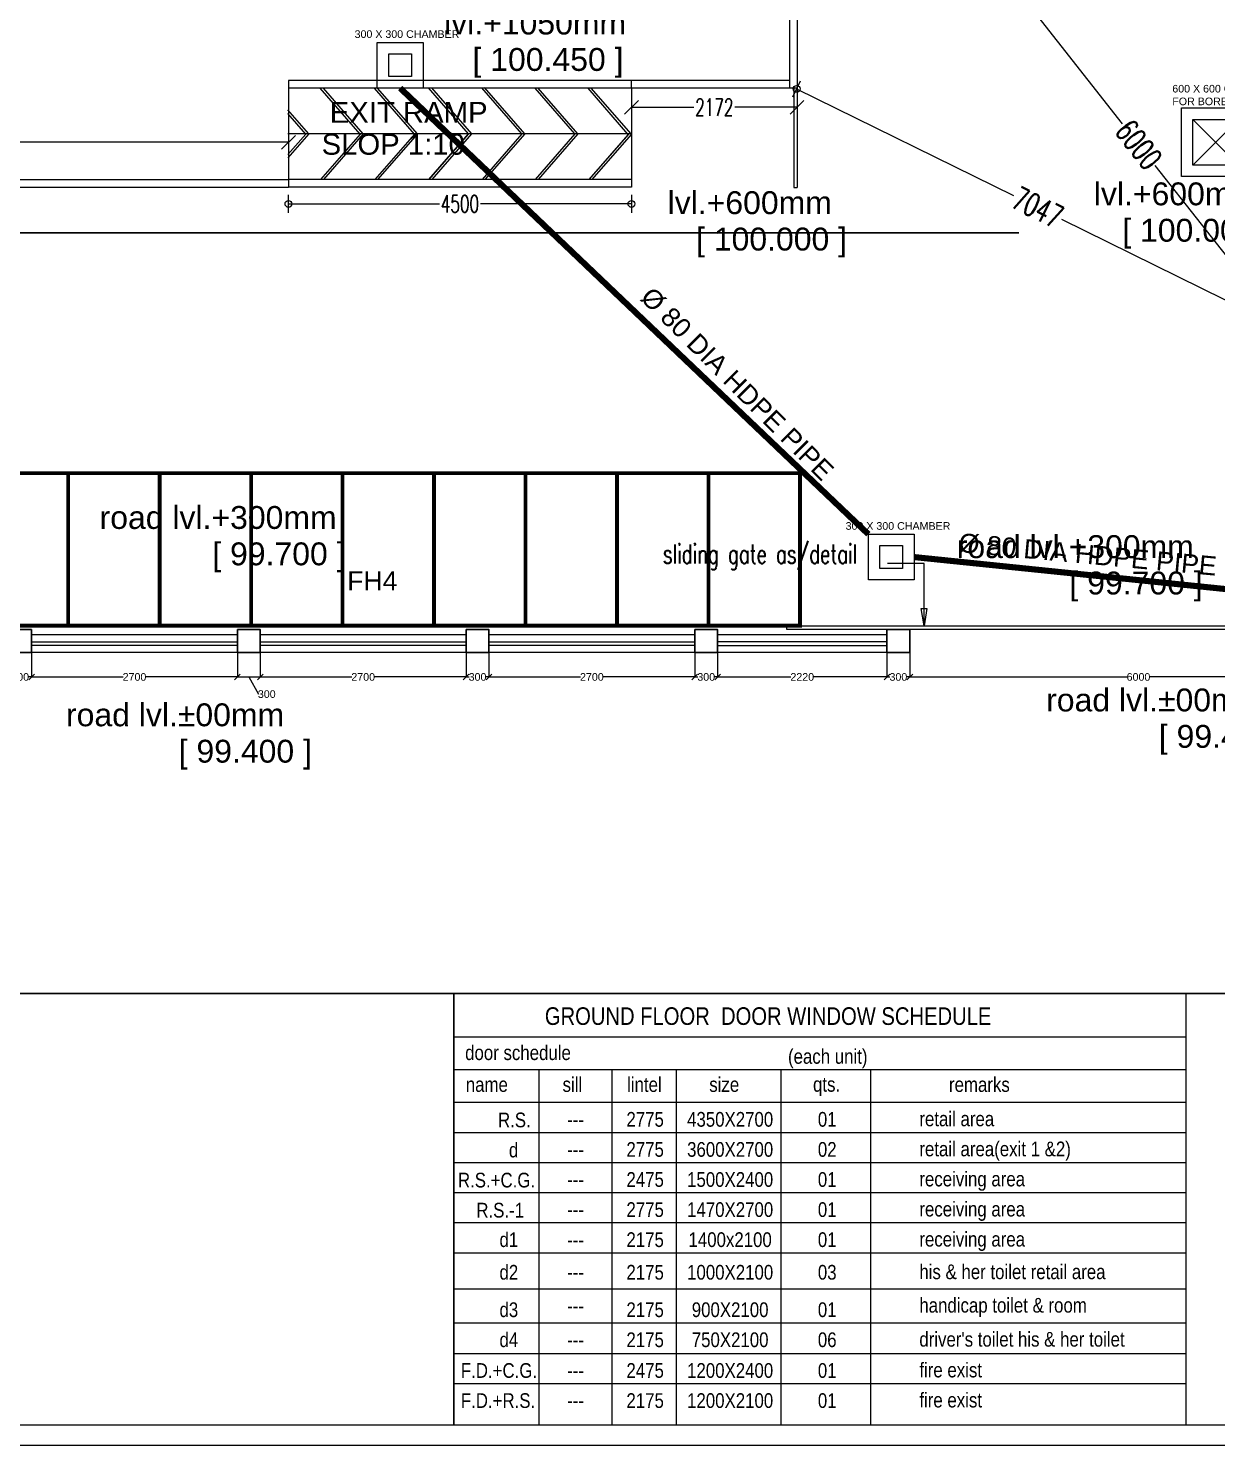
# Model space of a CAD drawing. Header units: inches. Extents: x 148614 to 294443, y 4730 to 138360.
# Drawn here: x 226416 to 242005, y 82781 to 101367 of the extents above; entities that cross this region are included whole.
import ezdxf
from ezdxf.enums import TextEntityAlignment as Align

# ---------------------------------------------------------------- set-up
doc = ezdxf.new("R2010")
doc.units = ezdxf.units.IN
doc.header["$MEASUREMENT"] = 0
doc.layers.get('DEFPOINTS').update_dxf_attribs({"color": 40, "lineweight": 15})
for name, color, linetype, lineweight in [('00_after bu', 7, 'Continuous', 13), ('AR_CAR', 252, 'Continuous', 13), ('Column', 32, 'Continuous', 30), ("d'mart cumments", 7, 'Continuous', 15), ('description text', 34, 'Continuous', 15), ('door window text', 242, 'Continuous', 13), ('fabr ele', 235, 'Continuous', 15), ('Finishes_Awning', 106, 'Continuous', 30), ('HYDRANT', 1, 'Continuous', 0), ('Lvl.', 34, 'Continuous', 13), ('MEP INPUTS', 7, 'Continuous', 15), ('SDA_WALL', 7, 'Continuous', 25), ('wall ele', 7, 'Continuous', 15)]:
    doc.layers.add(name, color=color, linetype=linetype, lineweight=lineweight)
doc.layers.add('DIM 02 DMART', color=8, linetype='Continuous')
doc.layers.add('title', color=7, linetype='Continuous')
doc.styles.add('ARIAL', font='arial.ttf')
doc.styles.add('dim center', font='arial.ttf', dxfattribs={"height": 250})
doc.styles.add('dim detail', font='simplex.shx', dxfattribs={"width": 0.65})
doc.styles.add('dim inside', font='simplex.shx', dxfattribs={"width": 0.7, "height": 100})
doc.styles.add('ROMANT', font='arial.ttf')
doc.styles.add('room text', font='arial.ttf', dxfattribs={"height": 150})
doc.styles.add('U1', font='ARIALN.TTF', dxfattribs={"height": 100})
doc.dimstyles.new('dim inside', dxfattribs={"dimtxt": 225, "dimasz": 180, "dimexe": 0, "dimexo": 0, "dimgap": 10, "dimtad": 0, "dimdec": 0, "dimzin": 0, "dimdsep": 46, "dimtxsty": 'dim detail', "dimblk": 'SMALL', "dimcen": 0.09, "dimse1": 1, "dimse2": 1, "dimclrd": 256, "dimclrt": 256, "dimadec": 0, "dimazin": 0, "dimtfac": 1, "dimtdec": 0, "dimtofl": 0, "dimtmove": 1, "dimatfit": 3, "dimldrblk": 'SMALL', "dimfxl": 1, "dimtolj": 1, "dimtzin": 0, "dimlwd": -1, "dimarcsym": 2})
doc.dimstyles.new('Dmart', dxfattribs={"dimtxt": 100, "dimasz": 75, "dimexe": 0.0625, "dimexo": 0.0625, "dimgap": 0.09, "dimtad": 0, "dimdec": 0, "dimzin": 0, "dimdsep": 46, "dimtxsty": 'ARIAL', "dimblk": 'OBLIQUE', "dimcen": 0.09, "dimclrt": 252, "dimadec": 0, "dimazin": 0, "dimtfac": 1, "dimtdec": 0, "dimtofl": 0, "dimtmove": 1, "dimatfit": 3, "dimldrblk": 'OBLIQUE', "dimfxl": 1, "dimtolj": 1, "dimtzin": 0, "dimarcsym": 0})

# ---------------------------------------------------------------- blocks, each defined once
blk = doc.blocks.new('_Small')
at = {"color": 0, "linetype": 'ByBlock', "lineweight": -2}
blk.add_line((0, 0.65), (0, -0.65), dxfattribs=at)
blk.add_circle((0, 0), 0.25, dxfattribs=at)
blk = doc.blocks.new('*D30')
at = {"layer": '00_after bu', "transparency": 16777216}
for p, q in [((2321972, -2972555), (2323955, -2972555)), ((2326472, -2972555), (2324490, -2972555))]:
    blk.add_line(p, q, dxfattribs=at)
at = {"layer": 'DEFPOINTS', "color": 0, "lineweight": 60, "transparency": 16777216}
for p in [(2321972, -2972337), (2326472, -2972337), (2326472, -2972555)]:
    blk.add_point(p, dxfattribs=at)
at = {"layer": '00_after bu', "transparency": 16777216, "xscale": 180, "yscale": 180, "zscale": 180, "rotation": 180}
blk.add_blockref('_Small', (2321972, -2972555), dxfattribs=at)
at = {"layer": '00_after bu', "transparency": 16777216, "xscale": 180, "yscale": 180, "zscale": 180}
blk.add_blockref('_Small', (2326472, -2972555), dxfattribs=at)
at = {"layer": '00_after bu', "transparency": 16777216, "insert": (2324222, -2972555), "char_height": 225, "attachment_point": 5, "style": 'dim detail'}
blk.add_mtext('\\A1;4500', dxfattribs=at)
blk = doc.blocks.new('*D39')
at = {"layer": "d'mart cumments", "ltscale": 1000, "transparency": 16777216}
for p, q in [((2331271, -2969423), (2332911, -2971505)), ((2334984, -2974136), (2333343, -2972053))]:
    blk.add_line(p, q, dxfattribs=at)
at = {"layer": 'DEFPOINTS', "color": 0, "ltscale": 1000, "transparency": 16777216}
for p in [(2331253, -2969437), (2334966, -2974150), (2334984, -2974136)]:
    blk.add_point(p, dxfattribs=at)
at = {"layer": "d'mart cumments", "ltscale": 1000, "transparency": 16777216, "xscale": 180, "yscale": 180, "zscale": 180}
for p, rotation in [((2331271, -2969423), 128.2317778543544), ((2334984, -2974136), 308.2317778543544)]:
    blk.add_blockref('_Small', p, dxfattribs=dict(at, rotation=rotation))
at = {"layer": "d'mart cumments", "lineweight": 9, "ltscale": 1000, "transparency": 16777216, "insert": (2333127, -2971779), "char_height": 300, "attachment_point": 5, "rotation": 308.2318, "style": 'dim detail'}
blk.add_mtext('\\A1;6000', dxfattribs=at)
blk = doc.blocks.new('*D76')
at = {"layer": "d'mart cumments", "ltscale": 1000, "transparency": 16777216}
for p, q in [((2328639, -2971047), (2331483, -2972447)), ((2334961, -2974160), (2332118, -2972760))]:
    blk.add_line(p, q, dxfattribs=at)
at = {"layer": 'DEFPOINTS', "color": 0, "ltscale": 1000, "transparency": 16777216}
for p in [(2328644, -2971037), (2334961, -2974160), (2334966, -2974150)]:
    blk.add_point(p, dxfattribs=at)
at = {"layer": "d'mart cumments", "ltscale": 1000, "transparency": 16777216, "xscale": 180, "yscale": 180, "zscale": 180}
for p, rotation in [((2328639, -2971047), 153.7822196831582), ((2334961, -2974160), 333.7822196831583)]:
    blk.add_blockref('_Small', p, dxfattribs=dict(at, rotation=rotation))
at = {"layer": "d'mart cumments", "lineweight": 9, "ltscale": 1000, "transparency": 16777216, "insert": (2331800, -2972603), "char_height": 300, "attachment_point": 5, "rotation": 333.7822, "style": 'dim detail'}
blk.add_mtext('\\A1;7047', dxfattribs=at)
blk = doc.blocks.new('_Oblique')
at = {"color": 0, "linetype": 'ByBlock', "lineweight": -2}
blk.add_line((-0.5, -0.5), (0.5, 0.5), dxfattribs=at)
blk = doc.blocks.new('*D244')
at = {"layer": 'DEFPOINTS', "color": 0}
for p in [(226459, 93183), (229159, 93183), (229159, 92861)]:
    blk.add_point(p, dxfattribs=at)
at = {"layer": 'DIM 02 DMART', "color": 0, "lineweight": -2}
for p, q in [((226459, 93183), (226459, 92861)), ((229159, 93183), (229159, 92861)), ((226459, 92861), (227659, 92861)), ((229159, 92861), (227959, 92861))]:
    blk.add_line(p, q, dxfattribs=at)
at = {"layer": 'DIM 02 DMART', "color": 0, "lineweight": -2, "xscale": 75, "yscale": 75, "zscale": 75, "rotation": 180}
blk.add_blockref('_Oblique', (226459, 92861), dxfattribs=at)
at = {"layer": 'DIM 02 DMART', "color": 0, "lineweight": -2, "xscale": 75, "yscale": 75, "zscale": 75}
blk.add_blockref('_Oblique', (229159, 92861), dxfattribs=at)
at = {"layer": 'DIM 02 DMART', "color": 252, "insert": (227809, 92861), "char_height": 100, "attachment_point": 5, "style": 'ARIAL'}
blk.add_mtext('\\A1;2700', dxfattribs=at)
blk = doc.blocks.new('*D262')
at = {"layer": 'DEFPOINTS', "color": 0}
for p in [(226159, 93273), (226459, 93183), (226459, 92861)]:
    blk.add_point(p, dxfattribs=at)
at = {"layer": 'DIM 02 DMART', "color": 0, "lineweight": -2}
for p, q in [((226159, 93273), (226159, 92861)), ((226459, 93183), (226459, 92861)), ((226159, 92861), (226199, 92861)), ((226459, 92861), (226419, 92861))]:
    blk.add_line(p, q, dxfattribs=at)
at = {"layer": 'DIM 02 DMART', "color": 0, "lineweight": -2, "xscale": 75, "yscale": 75, "zscale": 75, "rotation": 180}
blk.add_blockref('_Oblique', (226159, 92861), dxfattribs=at)
at = {"layer": 'DIM 02 DMART', "color": 0, "lineweight": -2, "xscale": 75, "yscale": 75, "zscale": 75}
blk.add_blockref('_Oblique', (226459, 92861), dxfattribs=at)
at = {"layer": 'DIM 02 DMART', "color": 252, "insert": (226309, 92861), "char_height": 100, "attachment_point": 5, "style": 'ARIAL'}
blk.add_mtext('\\A1;300', dxfattribs=at)
blk = doc.blocks.new('*D263')
at = {"layer": 'DEFPOINTS', "color": 0}
for p in [(229159, 93183), (229459, 93183), (229459, 92861)]:
    blk.add_point(p, dxfattribs=at)
at = {"layer": 'DIM 02 DMART', "color": 0, "lineweight": -2}
for p, q in [((229159, 93183), (229159, 92861)), ((229459, 93183), (229459, 92861)), ((229159, 92861), (229459, 92861)), ((229309, 92861), (229434, 92636)), ((229434, 92636), (229434, 92636))]:
    blk.add_line(p, q, dxfattribs=at)
at = {"layer": 'DIM 02 DMART', "color": 0, "lineweight": -2, "xscale": 75, "yscale": 75, "zscale": 75, "rotation": 180}
blk.add_blockref('_Oblique', (229159, 92861), dxfattribs=at)
at = {"layer": 'DIM 02 DMART', "color": 0, "lineweight": -2, "xscale": 75, "yscale": 75, "zscale": 75}
blk.add_blockref('_Oblique', (229459, 92861), dxfattribs=at)
at = {"layer": 'DIM 02 DMART', "color": 252, "insert": (229544, 92636), "char_height": 100, "attachment_point": 5, "style": 'ARIAL'}
blk.add_mtext('\\A1;300', dxfattribs=at)
blk = doc.blocks.new('*D264')
at = {"layer": 'DEFPOINTS', "color": 0}
for p in [(232159, 93183), (232459, 93183), (232459, 92861)]:
    blk.add_point(p, dxfattribs=at)
at = {"layer": 'DIM 02 DMART', "color": 0, "lineweight": -2}
for p, q in [((232159, 93183), (232159, 92861)), ((232459, 93183), (232459, 92861)), ((232159, 92861), (232199, 92861)), ((232459, 92861), (232419, 92861))]:
    blk.add_line(p, q, dxfattribs=at)
at = {"layer": 'DIM 02 DMART', "color": 0, "lineweight": -2, "xscale": 75, "yscale": 75, "zscale": 75, "rotation": 180}
blk.add_blockref('_Oblique', (232159, 92861), dxfattribs=at)
at = {"layer": 'DIM 02 DMART', "color": 0, "lineweight": -2, "xscale": 75, "yscale": 75, "zscale": 75}
blk.add_blockref('_Oblique', (232459, 92861), dxfattribs=at)
at = {"layer": 'DIM 02 DMART', "color": 252, "insert": (232309, 92861), "char_height": 100, "attachment_point": 5, "style": 'ARIAL'}
blk.add_mtext('\\A1;300', dxfattribs=at)
blk = doc.blocks.new('*D265')
at = {"layer": 'DEFPOINTS', "color": 0}
for p in [(229459, 93183), (232159, 93183), (232159, 92861)]:
    blk.add_point(p, dxfattribs=at)
at = {"layer": 'DIM 02 DMART', "color": 0, "lineweight": -2}
for p, q in [((229459, 93183), (229459, 92861)), ((232159, 93183), (232159, 92861)), ((229459, 92861), (230659, 92861)), ((232159, 92861), (230959, 92861))]:
    blk.add_line(p, q, dxfattribs=at)
at = {"layer": 'DIM 02 DMART', "color": 0, "lineweight": -2, "xscale": 75, "yscale": 75, "zscale": 75, "rotation": 180}
blk.add_blockref('_Oblique', (229459, 92861), dxfattribs=at)
at = {"layer": 'DIM 02 DMART', "color": 0, "lineweight": -2, "xscale": 75, "yscale": 75, "zscale": 75}
blk.add_blockref('_Oblique', (232159, 92861), dxfattribs=at)
at = {"layer": 'DIM 02 DMART', "color": 252, "insert": (230809, 92861), "char_height": 100, "attachment_point": 5, "style": 'ARIAL'}
blk.add_mtext('\\A1;2700', dxfattribs=at)
blk = doc.blocks.new('*D266')
at = {"layer": 'DEFPOINTS', "color": 0}
for p in [(235159, 93183), (235459, 93183), (235459, 92861)]:
    blk.add_point(p, dxfattribs=at)
at = {"layer": 'DIM 02 DMART', "color": 0, "lineweight": -2}
for p, q in [((235159, 93183), (235159, 92861)), ((235459, 93183), (235459, 92861)), ((235159, 92861), (235199, 92861)), ((235459, 92861), (235419, 92861))]:
    blk.add_line(p, q, dxfattribs=at)
at = {"layer": 'DIM 02 DMART', "color": 0, "lineweight": -2, "xscale": 75, "yscale": 75, "zscale": 75, "rotation": 180}
blk.add_blockref('_Oblique', (235159, 92861), dxfattribs=at)
at = {"layer": 'DIM 02 DMART', "color": 0, "lineweight": -2, "xscale": 75, "yscale": 75, "zscale": 75}
blk.add_blockref('_Oblique', (235459, 92861), dxfattribs=at)
at = {"layer": 'DIM 02 DMART', "color": 252, "insert": (235309, 92861), "char_height": 100, "attachment_point": 5, "style": 'ARIAL'}
blk.add_mtext('\\A1;300', dxfattribs=at)
blk = doc.blocks.new('*D267')
at = {"layer": 'DEFPOINTS', "color": 0}
for p in [(232459, 93183), (235159, 93183), (235159, 92861)]:
    blk.add_point(p, dxfattribs=at)
at = {"layer": 'DIM 02 DMART', "color": 0, "lineweight": -2}
for p, q in [((232459, 93183), (232459, 92861)), ((235159, 93183), (235159, 92861)), ((232459, 92861), (233659, 92861)), ((235159, 92861), (233959, 92861))]:
    blk.add_line(p, q, dxfattribs=at)
at = {"layer": 'DIM 02 DMART', "color": 0, "lineweight": -2, "xscale": 75, "yscale": 75, "zscale": 75, "rotation": 180}
blk.add_blockref('_Oblique', (232459, 92861), dxfattribs=at)
at = {"layer": 'DIM 02 DMART', "color": 0, "lineweight": -2, "xscale": 75, "yscale": 75, "zscale": 75}
blk.add_blockref('_Oblique', (235159, 92861), dxfattribs=at)
at = {"layer": 'DIM 02 DMART', "color": 252, "insert": (233809, 92861), "char_height": 100, "attachment_point": 5, "style": 'ARIAL'}
blk.add_mtext('\\A1;2700', dxfattribs=at)
blk = doc.blocks.new('*D268')
at = {"layer": 'DEFPOINTS', "color": 0}
for p in [(237680, 93183), (237980, 93183), (237980, 92861)]:
    blk.add_point(p, dxfattribs=at)
at = {"layer": 'DIM 02 DMART', "color": 0, "lineweight": -2}
for p, q in [((237680, 93183), (237680, 92861)), ((237980, 93183), (237980, 92861)), ((237680, 92861), (237720, 92861)), ((237980, 92861), (237941, 92861))]:
    blk.add_line(p, q, dxfattribs=at)
at = {"layer": 'DIM 02 DMART', "color": 0, "lineweight": -2, "xscale": 75, "yscale": 75, "zscale": 75, "rotation": 180}
blk.add_blockref('_Oblique', (237680, 92861), dxfattribs=at)
at = {"layer": 'DIM 02 DMART', "color": 0, "lineweight": -2, "xscale": 75, "yscale": 75, "zscale": 75}
blk.add_blockref('_Oblique', (237980, 92861), dxfattribs=at)
at = {"layer": 'DIM 02 DMART', "color": 252, "insert": (237830, 92861), "char_height": 100, "attachment_point": 5, "style": 'ARIAL'}
blk.add_mtext('\\A1;300', dxfattribs=at)
blk = doc.blocks.new('*D269')
at = {"layer": 'DEFPOINTS', "color": 0}
for p in [(235459, 93183), (237679, 93183), (237679, 92861)]:
    blk.add_point(p, dxfattribs=at)
at = {"layer": 'DIM 02 DMART', "color": 0, "lineweight": -2}
for p, q in [((235459, 93183), (235459, 92861)), ((237679, 93183), (237679, 92861)), ((235459, 92861), (236419, 92861)), ((237679, 92861), (236719, 92861))]:
    blk.add_line(p, q, dxfattribs=at)
at = {"layer": 'DIM 02 DMART', "color": 0, "lineweight": -2, "xscale": 75, "yscale": 75, "zscale": 75, "rotation": 180}
blk.add_blockref('_Oblique', (235459, 92861), dxfattribs=at)
at = {"layer": 'DIM 02 DMART', "color": 0, "lineweight": -2, "xscale": 75, "yscale": 75, "zscale": 75}
blk.add_blockref('_Oblique', (237679, 92861), dxfattribs=at)
at = {"layer": 'DIM 02 DMART', "color": 252, "insert": (236569, 92861), "char_height": 100, "attachment_point": 5, "style": 'ARIAL'}
blk.add_mtext('\\A1;2220', dxfattribs=at)
blk = doc.blocks.new('*D271')
at = {"layer": 'DEFPOINTS', "color": 0}
for p in [(237980, 93183), (243980, 93183), (243980, 92861)]:
    blk.add_point(p, dxfattribs=at)
at = {"layer": 'DIM 02 DMART', "color": 0, "lineweight": -2}
for p, q in [((237980, 93183), (237980, 92861)), ((243980, 93183), (243980, 92861)), ((237980, 92861), (240831, 92861)), ((243980, 92861), (241130, 92861))]:
    blk.add_line(p, q, dxfattribs=at)
at = {"layer": 'DIM 02 DMART', "color": 0, "lineweight": -2, "xscale": 75, "yscale": 75, "zscale": 75, "rotation": 180}
blk.add_blockref('_Oblique', (237980, 92861), dxfattribs=at)
at = {"layer": 'DIM 02 DMART', "color": 0, "lineweight": -2, "xscale": 75, "yscale": 75, "zscale": 75}
blk.add_blockref('_Oblique', (243980, 92861), dxfattribs=at)
at = {"layer": 'DIM 02 DMART', "color": 252, "insert": (240980, 92861), "char_height": 100, "attachment_point": 5, "style": 'ARIAL'}
blk.add_mtext('\\A1;6000', dxfattribs=at)
blk = doc.blocks.new('A$C467C3949')
at = {"layer": 'MEP INPUTS', "color": 3, "lineweight": 9, "ltscale": 1000}
for points in [[(154, 900), (1054, 900), (1054, 0), (154, 0)], [(304, 750), (904, 750), (904, 150), (304, 150)]]:
    blk.add_lwpolyline(points, close=True, dxfattribs=at)
for points in [[(304, 750), (904, 150)], [(904, 750), (304, 150)]]:
    blk.add_lwpolyline(points, dxfattribs=at)
at = {"layer": 'MEP INPUTS', "color": 3, "lineweight": 9, "ltscale": 1000, "insert": (34, 1202), "char_height": 100, "attachment_point": 1, "style": 'dim center'}
blk.add_mtext_dynamic_manual_height_columns('600 X 600 CHAMBER FOR BOREWELL', width=1382.99, gutter_width=1250, heights=[0], dxfattribs=at)
blk = doc.blocks.new('A$C3D6316D4')
at = {"layer": 'MEP INPUTS', "color": 3, "lineweight": 9, "ltscale": 1000}
for points in [[(331, 600), (931, 600), (931, 0), (331, 0)], [(481, 450), (781, 450), (781, 150), (481, 150)]]:
    blk.add_lwpolyline(points, close=True, dxfattribs=at)
at = {"layer": 'MEP INPUTS', "color": 3, "lineweight": 9, "ltscale": 1000, "insert": (33, 758), "char_height": 100, "attachment_point": 1, "style": 'dim center'}
blk.add_mtext_dynamic_manual_height_columns('300 X 300 CHAMBER', width=3764.69, gutter_width=1250, heights=[0], dxfattribs=at)
blk = doc.blocks.new('*D309')
for p, q in [((219718, 99873), (224467, 99873)), ((229829, 99873), (225079, 99873))]:
    blk.add_line(p, q)
at = {"layer": 'DEFPOINTS', "color": 0}
for p in [(229829, 99873), (219718, 99283), (229829, 99383)]:
    blk.add_point(p, dxfattribs=at)
at = {"xscale": 180, "yscale": 180, "zscale": 180, "rotation": 180}
blk.add_blockref('_Oblique', (219718, 99873), dxfattribs=at)
at = {"xscale": 180, "yscale": 180, "zscale": 180}
blk.add_blockref('_Oblique', (229829, 99873), dxfattribs=at)
at = {"insert": (224773, 99873), "char_height": 225, "attachment_point": 5, "style": 'dim detail'}
blk.add_mtext('\\A1;10111', dxfattribs=at)
blk = doc.blocks.new('*D310')
for p, q in [((234329, 100332), (235147, 100332)), ((236501, 100332), (235683, 100332))]:
    blk.add_line(p, q)
at = {"layer": 'DEFPOINTS', "color": 0}
for p in [(234329, 100583), (236501, 100583), (236501, 100332)]:
    blk.add_point(p, dxfattribs=at)
at = {"xscale": 180, "yscale": 180, "zscale": 180, "rotation": 180}
blk.add_blockref('_Oblique', (234329, 100332), dxfattribs=at)
at = {"xscale": 180, "yscale": 180, "zscale": 180}
blk.add_blockref('_Oblique', (236501, 100332), dxfattribs=at)
at = {"insert": (235415, 100332), "char_height": 225, "attachment_point": 5, "style": 'dim detail'}
blk.add_mtext('\\A1;2172', dxfattribs=at)
blk = doc.blocks.new('adsasda')
at = {"layer": '00_after bu', "lineweight": 5}
for p, q in [((2328544.5, -2969436.6), (2328544.5, -2971036.6)), ((2328644.5, -2969436.6), (2328644.5, -2971036.6)), ((2328544.5, -2970936.6), (2321972.3, -2970936.6)), ((2321972.3, -2970936.6), (2321972.3, -2971536.6)), ((2326472.3, -2971036.6), (2326472.3, -2970936.6)), ((2326472.3, -2971036.6), (2326472.3, -2970936.6)), ((2328644.5, -2971036.6), (2321972.3, -2971036.6)), ((2321972.3, -2971036.6), (2321972.3, -2972336.6)), ((2321972.3, -2971036.6), (2321972.3, -2971636.6)), ((2326472.3, -2971036.6), (2326472.3, -2972336.6)), ((2328600.8, -2971036.6), (2328600.8, -2972338.3)), ((2328644.5, -2971036.6), (2328644.5, -2972338.3)), ((2326472.3, -2972236.6), (2321972.3, -2972236.6)), ((2311911.1, -2972336.6), (2321972.3, -2972336.6)), ((2326472.3, -2972336.6), (2321972.3, -2972336.6)), ((2328600.8, -2972338.3), (2328644.5, -2972338.3)), ((2328600.8, -2972338.3), (2328644.5, -2972338.3))]:
    blk.add_line(p, q, dxfattribs=at)
for points in [[(2322912, -2971639.3), (2322389.8, -2971038.6)], [(2322912, -2971639.3), (2322389.8, -2971038.6)], [(2322912, -2971639.3), (2322389.8, -2971038.6)], [(2322952.1, -2971636.6), (2322429.9, -2971035.9)], [(2322952.1, -2971636.6), (2322429.9, -2971035.9)], [(2322952.1, -2971636.6), (2322429.9, -2971035.9)], [(2323623.5, -2971639.3), (2323101.2, -2971038.6)], [(2323623.5, -2971639.3), (2323101.2, -2971038.6)], [(2323623.5, -2971639.3), (2323101.2, -2971038.6)], [(2323663.6, -2971636.6), (2323141.3, -2971035.9)], [(2323663.6, -2971636.6), (2323141.3, -2971035.9)], [(2323663.6, -2971636.6), (2323141.3, -2971035.9)], [(2323813.3, -2972236.6), (2324334.9, -2971636.6), (2323809.1, -2971031.8)], [(2323849.2, -2971031.8), (2324375, -2971636.6), (2323853.4, -2972236.6)], [(2325034, -2971636.6), (2324509.2, -2971032.9)], [(2325034, -2971636.6), (2324509.2, -2971032.9)], [(2325034, -2971636.6), (2324509.2, -2971032.9)], [(2325071.8, -2971636.6), (2324544.6, -2971030.3)], [(2325731.1, -2971636.6), (2325208.8, -2971035.9)], [(2325731.1, -2971636.6), (2325208.8, -2971035.9)], [(2325731.1, -2971636.6), (2325208.8, -2971035.9)], [(2325768.8, -2971636.6), (2325246.6, -2971035.9)], [(2325768.8, -2971636.6), (2325246.6, -2971035.9)], [(2325768.8, -2971636.6), (2325246.6, -2971035.9)], [(2326425.8, -2971639.3), (2325903.6, -2971038.6)], [(2326425.8, -2971639.3), (2325903.6, -2971038.6)], [(2326425.8, -2971639.3), (2325903.6, -2971038.6)], [(2326465.9, -2971636.6), (2325943.7, -2971035.9)], [(2326465.9, -2971636.6), (2325943.7, -2971035.9)], [(2326465.9, -2971636.6), (2325943.7, -2971035.9)], [(2322240.7, -2971636.6), (2321965.9, -2971320.5)], [(2322240.7, -2971636.6), (2321965.9, -2971320.5)], [(2322240.7, -2971636.6), (2321965.9, -2971320.5)], [(2322200.6, -2971639.3), (2321965.9, -2971369.3)], [(2322200.6, -2971639.3), (2321965.9, -2971369.3)], [(2322200.6, -2971639.3), (2321965.9, -2971369.3)], [(2326465.9, -2971636.6), (2321965.9, -2971636.6)], [(2322240.7, -2971636.6), (2321965.9, -2971952.7)], [(2322240.7, -2971636.6), (2321965.9, -2971952.7)], [(2322240.7, -2971636.6), (2321965.9, -2971952.7)], [(2322200.6, -2971639.3), (2321965.9, -2971909.3)], [(2322200.6, -2971639.3), (2321965.9, -2971909.3)], [(2322200.6, -2971639.3), (2321965.9, -2971909.3)], [(2322912, -2971639.3), (2322392.8, -2972236.6)], [(2322912, -2971639.3), (2322392.8, -2972236.6)], [(2322912, -2971639.3), (2322392.8, -2972236.6)], [(2322952.1, -2971636.6), (2322430.6, -2972236.6)], [(2322952.1, -2971636.6), (2322430.6, -2972236.6)], [(2322952.1, -2971636.6), (2322430.6, -2972236.6)], [(2323623.5, -2971639.3), (2323104.2, -2972236.6)], [(2323623.5, -2971639.3), (2323104.2, -2972236.6)], [(2323623.5, -2971639.3), (2323104.2, -2972236.6)], [(2323663.6, -2971636.6), (2323142, -2972236.6)], [(2323663.6, -2971636.6), (2323142, -2972236.6)], [(2323663.6, -2971636.6), (2323142, -2972236.6)], [(2324331.4, -2971640.7), (2323813.3, -2972236.6)], [(2324331.4, -2971640.7), (2323813.3, -2972236.6)], [(2325034, -2971636.6), (2324512.4, -2972236.6)], [(2325034, -2971636.6), (2324512.4, -2972236.6)], [(2325034, -2971636.6), (2324512.4, -2972236.6)], [(2325071.8, -2971636.6), (2324550.2, -2972236.6)], [(2325071.8, -2971636.6), (2324550.2, -2972236.6)], [(2325071.8, -2971636.6), (2324550.2, -2972236.6)], [(2325731.1, -2971636.6), (2325209.5, -2972236.6)], [(2325731.1, -2971636.6), (2325209.5, -2972236.6)], [(2325731.1, -2971636.6), (2325209.5, -2972236.6)], [(2325768.8, -2971636.6), (2325247.2, -2972236.6)], [(2325768.8, -2971636.6), (2325247.2, -2972236.6)], [(2325768.8, -2971636.6), (2325247.2, -2972236.6)], [(2326435.2, -2971636.6), (2325913.6, -2972236.6)], [(2326425.8, -2971647.4), (2325913.6, -2972236.6)], [(2326425.8, -2971647.4), (2325913.6, -2972236.6)], [(2326465.9, -2971644.7), (2325951.3, -2972236.6)], [(2326465.9, -2971644.7), (2325951.3, -2972236.6)], [(2326465.9, -2971644.7), (2325951.3, -2972236.6)], [(2311911.1, -2972936.6), (2311861.1, -2972936.6), (2311861.1, -2972236.6), (2321972.3, -2972236.6)]]:
    blk.add_lwpolyline(points, dxfattribs=at)
at = {"layer": '00_after bu', "char_height": 300, "width": 4174.614, "attachment_point": 1, "style": 'ARIAL'}
for s, insert in [(' lvl.+1050mm', (2323897.4, -2970033.7)), (' lvl.+600mm', (2326830.2, -2972389.3))]:
    blk.add_mtext(s, dxfattribs=dict(at, insert=insert))
at = {"layer": '00_after bu', "color": 6, "char_height": 300, "width": 2814.375, "attachment_point": 1, "style": 'ARIAL'}
for s, insert in [('[ 100.450 ]', (2324386.6, -2970511)), ('[ 100.000 ]', (2327319.4, -2972866.5))]:
    blk.add_mtext(s, dxfattribs=dict(at, insert=insert))
at = {"layer": '00_after bu', "lineweight": 5, "char_height": 275, "width": 19110.875, "attachment_point": 7, "style": 'room text'}
for s, insert in [(' EXIT RAMP ', (2322407.2, -2971492)), ('SLOP 1:10', (2322407.2, -2971914.6))]:
    blk.add_mtext(s, dxfattribs=dict(at, insert=insert))
at = {"layer": '00_after bu'}
dim = blk.add_linear_dim(base=(2326472.3, -2972555.3, -1000), p1=(2321972.3, -2972336.6, -1000), p2=(2326472.3, -2972336.6, -1000), dimstyle='dim inside', dxfattribs=at)
dim.commit()
dim.dimension.update_dxf_attribs({"geometry": '*D30', "text_midpoint": (2324222.3, -2972555.3, -1000)})
at = {"layer": "d'mart cumments", "lineweight": 9, "ltscale": 1000}
for p1, p2, distance, picture, middle in [((2331253.1, -2969436.6, -1000), (2334966.2, -2974149.7, -1000), 22.4, '*D39', (2333127.2, -2971779.3, -1000)), ((2328644.5, -2971036.6), (2334966.2, -2974149.7), -11.3, '*D76', (2331800.3, -2972603.3))]:
    dim = blk.add_aligned_dim(p1=p1, p2=p2, distance=distance, dimstyle='dim inside', override={"dimtxt": 300}, dxfattribs=at)
    dim.commit()
    dim.dimension.update_dxf_attribs({"geometry": picture, "text_midpoint": middle})

msp = doc.modelspace()

# ---------------------------------------------------------------- linework, layer by layer
at = {"linetype": 'ByBlock', "lineweight": 0}
msp.add_lwpolyline([(181177.8, 88710.7), (259017.4, 88710.7), (259017.4, 83051.5), (181177.8, 83051.5)], close=True, dxfattribs=at)
at = {"layer": 'AR_CAR', "lineweight": 5, "const_width": 50}
for points in [[(225738.6, 95533.5), (226938.6, 95533.5), (226938.6, 93533.5), (225738.6, 93533.5)], [(226938.6, 95533.5), (228138.6, 95533.5), (228138.6, 93533.5), (226938.6, 93533.5)], [(228138.6, 95533.5), (229338.6, 95533.5), (229338.6, 93533.5), (228138.6, 93533.5)], [(229338.6, 95533.5), (230538.6, 95533.5), (230538.6, 93533.5), (229338.6, 93533.5)], [(230538.6, 95533.5), (231738.6, 95533.5), (231738.6, 93533.5), (230538.6, 93533.5)], [(231738.6, 95533.5), (232938.6, 95533.5), (232938.6, 93533.5), (231738.6, 93533.5)], [(232938.6, 95533.5), (234138.6, 95533.5), (234138.6, 93533.5), (232938.6, 93533.5)], [(234138.6, 95533.5), (235338.6, 95533.5), (235338.6, 93533.5), (234138.6, 93533.5)], [(235338.6, 95533.5), (236538.6, 95533.5), (236538.6, 93533.5), (235338.6, 93533.5)]]:
    msp.add_lwpolyline(points, close=True, dxfattribs=at)
at = {"layer": 'Column', "ltscale": 20}
for points in [[(226459, 93483.5), (226159, 93483.5), (226159, 93183.5), (226459, 93183.5)], [(229159, 93483.5), (229459, 93483.5), (229459, 93183.5), (229159, 93183.5)], [(232159, 93483.5), (232459, 93483.5), (232459, 93183.5), (232159, 93183.5)], [(235159, 93483.5), (235459, 93483.5), (235459, 93183.5), (235159, 93183.5)], [(237980.3, 93483.5), (237680.3, 93483.5), (237680.3, 93183.5), (237980.3, 93183.5)]]:
    msp.add_lwpolyline(points, close=True, dxfattribs=at)
at = {"layer": 'DIM 02 DMART'}
for points in [[(180907.1, 82780.7), (180907.1, 138360.3), (259288.1, 138360.3), (259288.1, 82780.7)], [(181177.8, 83051.5), (181177.8, 138089.5), (259017.4, 138089.5), (259017.4, 83051.5)]]:
    msp.add_lwpolyline(points, close=True, dxfattribs=at)
at = {"layer": 'door window text'}
for p, q in [((259017.4, 88710.7), (231998.8, 88710.7)), ((231998.8, 88710.7), (231998.8, 83051.5)), ((241604.1, 83051.5), (241604.1, 88710.7)), ((241604.1, 88137.9), (231998.8, 88137.9)), ((241604.1, 87708.4), (231998.8, 87708.4)), ((233112.1, 87708.4), (233112.1, 83051.5)), ((234070.4, 87708.4), (234070.4, 83051.5)), ((234917, 87708.4), (234917, 83051.5)), ((236289, 87708.4), (236289, 83051.5)), ((237464.4, 87708.4), (237464.4, 83051.5)), ((241604.1, 87278.8), (231998.8, 87278.8)), ((241604.1, 86884.4), (231998.8, 86884.4)), ((241604.1, 86489.9), (231998.8, 86489.9)), ((241604.1, 86095.5), (231998.8, 86095.5)), ((241604.1, 85701), (231998.8, 85701)), ((241604.1, 85306.6), (231998.8, 85306.6)), ((241604.1, 84834.7), (231998.8, 84834.7)), ((241604.1, 84388.5), (231998.8, 84388.5)), ((241604.1, 83985.4), (231998.8, 83985.4)), ((241604.1, 83591), (231998.8, 83591)), ((259017.4, 83051.5), (231998.8, 83051.5))]:
    msp.add_line(p, q, dxfattribs=at)
at = {"layer": 'fabr ele'}
msp.add_lwpolyline([(236366.3, 93533.5), (243366.3, 93533.5), (243366.3, 93483.5), (236366.3, 93483.5)], close=True, dxfattribs=at)
for points in [[(229159, 93273.5), (226459, 93273.5), (226459, 93323.5), (229159, 93323.5)], [(229459, 93323.5), (232159, 93323.5)], [(232459, 93323.5), (235159, 93323.5)], [(237680.3, 93323.5), (235459, 93323.5)], [(232159, 93273.5), (229459, 93273.5)], [(235159, 93273.5), (232459, 93273.5)], [(235459, 93273.5), (237680.3, 93273.5)]]:
    msp.add_lwpolyline(points, dxfattribs=at)
at = {"layer": 'Finishes_Awning'}
msp.add_line((202037.6, 98683.5), (239409.7, 98683.5), dxfattribs=at)
at = {"layer": 'MEP INPUTS', "color": 4, "lineweight": 9, "ltscale": 1000, "const_width": 80, "elevation": -1000}
msp.add_lwpolyline([(231294.1, 100583.5), (237435.6, 94733.5)], dxfattribs=at)
at = {"layer": 'MEP INPUTS', "color": 4, "lineweight": 9, "ltscale": 1000, "const_width": 80}
msp.add_lwpolyline([(238035.6, 94433.5), (243878.9, 93833.5)], dxfattribs=at)
at = {"layer": 'SDA_WALL', "ltscale": 0.5}
msp.add_lwpolyline([(181177.8, 138089.5), (259017.4, 138089.5), (259017.4, 88710.7), (181177.8, 88710.7)], close=True, dxfattribs=at)
at = {"layer": 'title'}
msp.add_line((231998.8, 83051.5), (231998.8, 88710.7), dxfattribs=at)
at = {"layer": 'wall ele'}
for p, q in [((229159, 93413.5), (226459, 93413.5)), ((232159, 93413.5), (229459, 93413.5)), ((235159, 93413.5), (232459, 93413.5)), ((237680.3, 93413.5), (235459, 93413.5)), ((237680.3, 93183.5), (226459, 93183.5))]:
    msp.add_line(p, q, dxfattribs=at)

# ---------------------------------------------------------------- block references
at = {"layer": 'DIM 02 DMART'}
msp.add_blockref('adsasda', (-2092143.4, 3071620.1), dxfattribs=at)
at = {"layer": 'MEP INPUTS', "color": 3, "lineweight": 9, "ltscale": 1000}
for name, p in [('A$C3D6316D4', (230663.4, 100583.5, -1000)), ('A$C467C3949', (241389.4, 99423.6, -1000)), ('A$C3D6316D4', (237104.9, 94133.5, -1000))]:
    msp.add_blockref(name, p, dxfattribs=at)

# ---------------------------------------------------------------- texts
at = {"layer": 'description text', "insert": (234739.3, 94600.4), "char_height": 250, "width": 4941.205, "attachment_point": 1, "style": 'dim inside'}
msp.add_mtext('\\pxql;sliding gate as/detail', dxfattribs=at)
at = {"layer": 'door window text', "style": 'U1'}
for s, height, p in [('GROUND FLOOR  DOOR WINDOW SCHEDULE', 231.299, (233192.2, 88298.1)), ('door schedule ', 192.749, (232146.4, 87837.6)), ('(each unit)', 192.749, (236382, 87788.8)), ('name', 192.75, (232154.8, 87420.1)), ('sill', 192.75, (233424.7, 87420.1)), ('lintel', 192.75, (234270.8, 87420.1)), ('size', 192.75, (235349.2, 87420.1)), ('qts.', 192.75, (236710.4, 87422.2)), ('remarks', 192.75, (238494, 87420.1)), ('retail area', 192.749, (238105, 86969.7)), ('R.S.', 192.75, (232577.5, 86955.6)), ('---', 192.75, (233484.6, 86963.4)), ('2775', 192.75, (234262.4, 86963.4)), ('01', 192.75, (236773.7, 86963.4)), ('d', 192.7, (232720.8, 86561.2)), ('---', 192.75, (233484.6, 86568.9)), ('2775', 192.75, (234262.4, 86568.9)), ('02', 192.75, (236773.7, 86568.9)), ('retail area(exit 1 &2)', 192.749, (238105, 86575.2)), ('R.S.+C.G.', 192.75, (232052.1, 86166.7)), ('---', 192.75, (233484.6, 86174.5)), ('2475', 192.75, (234262.4, 86174.5)), ('01', 192.75, (236773.7, 86174.5)), ('receiving area', 192.749, (238105, 86180.8)), ('R.S.-1', 192.75, (232293.5, 85772.3)), ('2775', 192.75, (234262.4, 85780)), ('01', 192.75, (236773.7, 85780)), ('receiving area', 192.749, (238105, 85786.3)), ('---', 192.75, (233484.6, 85780)), ('d1', 192.75, (232597, 85385.6)), ('2175', 192.75, (234262.4, 85385.6)), ('01', 192.75, (236773.7, 85385.6)), ('receiving area', 192.749, (238105, 85391.9)), ('---', 192.75, (233484.6, 85385.6)), ('d2', 192.75, (232597, 84958)), ('2175', 192.75, (234262.4, 84958)), ('03', 192.75, (236773.7, 84958)), ('his & her toilet retail area', 192.749, (238105, 84964.3)), ('---', 192.75, (233484.6, 84958)), ('d3', 192.75, (232597, 84466.9)), ('---', 192.75, (233484.6, 84519.3)), ('2175', 192.75, (234262.4, 84466.9)), ('01', 192.75, (236773.7, 84466.9)), ('handicap toilet & room ', 192.749, (238105, 84525.6)), ('d4', 192.75, (232597, 84073)), ('2175', 192.75, (234262.4, 84073)), ('06', 192.75, (236773.7, 84073)), ("driver's toilet his & her toilet", 192.749, (238105, 84079.3)), ('---', 192.75, (233484.6, 84073)), ('F.D.+C.G.', 192.75, (232090.3, 83670)), ('2475', 192.75, (234262.4, 83670)), ('01', 192.75, (236773.7, 83670)), ('fire exist', 192.75, (238105, 83676.3)), ('---', 192.75, (233484.6, 83670)), ('F.D.+R.S.', 192.75, (232090.3, 83275.5)), ('2175', 192.75, (234262.4, 83275.5)), ('01', 192.75, (236773.7, 83275.5)), ('fire exist', 192.75, (238105, 83281.8)), ('---', 192.75, (233484.6, 83275.5))]:
    msp.add_text(s, height=height, dxfattribs=at).set_placement(p)
for s, p in [('4350X2700', (235623, 86963.4)), ('3600X2700', (235623, 86568.9)), ('1500X2400', (235623, 86174.5)), ('1470X2700', (235623, 85780)), ('1400x2100', (235623, 85385.6)), ('1000X2100', (235623, 84958)), ('900X2100', (235623, 84466.9)), ('750X2100', (235623, 84073)), ('1200X2400', (235623, 83670)), ('1200X2100', (235623, 83275.5))]:
    msp.add_text(s, height=192.75, dxfattribs=at).set_placement(p, align=Align.CENTER)
at = {"layer": 'HYDRANT', "color": 7, "lineweight": 0, "style": 'ROMANT'}
msp.add_text('FH4', height=250, dxfattribs=at).set_placement((230598.9, 93996.2, 1000))
at = {"layer": 'Lvl.', "char_height": 300, "width": 4174.614, "attachment_point": 1, "style": 'ARIAL'}
for s, insert in [(' lvl.+600mm', (240278, 99346.5)), (' road lvl.+300mm', (227234.7, 95102.7)), (' road lvl.+300mm', (238479.7, 94720.5)), (' road lvl.%%P00mm', (239652.3, 92709.7)), (' road lvl.%%P00mm', (226794.2, 92514.8))]:
    msp.add_mtext(s, dxfattribs=dict(at, insert=insert))
at = {"layer": 'Lvl.', "color": 6, "char_height": 300, "width": 2814.375, "attachment_point": 1, "style": 'ARIAL'}
for s, insert in [('[ 100.000 ]', (240767.3, 98869.3)), ('[ 99.700 ]', (228829.5, 94625.5)), ('[ 99.700 ]', (240074.5, 94243.2)), ('[ 99.400 ]', (241247, 92232.4)), ('[ 99.400 ]', (228389, 92037.6))]:
    msp.add_mtext(s, dxfattribs=dict(at, insert=insert))
at = {"layer": 'MEP INPUTS', "color": 4, "lineweight": 9, "ltscale": 1000, "char_height": 250, "attachment_point": 1, "style": 'dim center'}
for insert, rotation in [((234606.6, 97996.8, -1000), 314.90837), ((238634.9, 94749.4, 1000), 354.73939)]:
    msp.add_mtext_dynamic_manual_height_columns('%%C 80 DIA HDPE PIPE', width=10657.338, gutter_width=1250, heights=[0], dxfattribs=dict(at, insert=insert, rotation=rotation))

# ---------------------------------------------------------------- dimensions: what is measured, and where the dimension line sits
for base, p1, p2, picture, middle in [((236501.1, 100332.5), (234328.9, 100583.5), (236501.1, 100583.5), '*D310', (235415, 100332.5)), ((229828.9, 99873.1), (219717.7, 99283.5), (229828.9, 99383.5), '*D309', (224773.3, 99873.1))]:
    dim = msp.add_linear_dim(base=base, p1=p1, p2=p2, dimstyle='dim inside', override={"dimblk1": 'Oblique', "dimblk2": 'Oblique', "dimsah": 1, "dimfxl": 0.05, "dimfxlon": 1})
    dim.commit()
    dim.dimension.update_dxf_attribs({"geometry": picture, "text_midpoint": middle})
at = {"layer": 'DIM 02 DMART'}
for base, p1, p2, picture, middle in [((226459, 92861.1), (226159, 93273.5), (226459, 93183.5), '*D262', (226309, 92861.1)), ((229159, 92861.1), (226459, 93183.5), (229159, 93183.5), '*D244', (227809, 92861.1)), ((232159, 92861.1), (229459, 93183.5), (232159, 93183.5), '*D265', (230809, 92861.1)), ((232459, 92861.1), (232159, 93183.5), (232459, 93183.5), '*D264', (232309, 92861.1)), ((235159, 92861.1), (232459, 93183.5), (235159, 93183.5), '*D267', (233809, 92861.1)), ((235459, 92861.1), (235159, 93183.5), (235459, 93183.5), '*D266', (235309, 92861.1)), ((237679.3, 92861.1), (235459, 93183.5), (237679.3, 93183.5), '*D269', (236569.2, 92861.1)), ((237980.3, 92861.1), (237680.3, 93183.5), (237980.3, 93183.5), '*D268', (237830.3, 92861.1)), ((243980.3, 92861.1), (237980.3, 93183.5), (243980.3, 93183.5), '*D271', (240980.3, 92861.1))]:
    dim = msp.add_linear_dim(base=base, p1=p1, p2=p2, dimstyle='Dmart', dxfattribs=at)
    dim.commit()
    dim.dimension.update_dxf_attribs({"geometry": picture, "text_midpoint": middle})
dim = msp.add_linear_dim(base=(229459, 92861.1), p1=(229159, 93183.5), p2=(229459, 93183.5), dimstyle='Dmart', dxfattribs=at)
dim.commit()
dim.dimension.update_dxf_attribs({"geometry": '*D263', "text_midpoint": (229434.2, 92635.8), "dimtype": 160})

# ---------------------------------------------------------------- leaders
at = {"layer": 'description text'}
msp.add_leader([(238166.6, 93533.5), (238166.6, 94349), (237688.4, 94349)], dimstyle='dim inside', override={"dimasz": 225, "dimldrblk": 'ClosedBlank', "dimfxl": 50}, dxfattribs=at)

doc.saveas('drawing.dxf')
